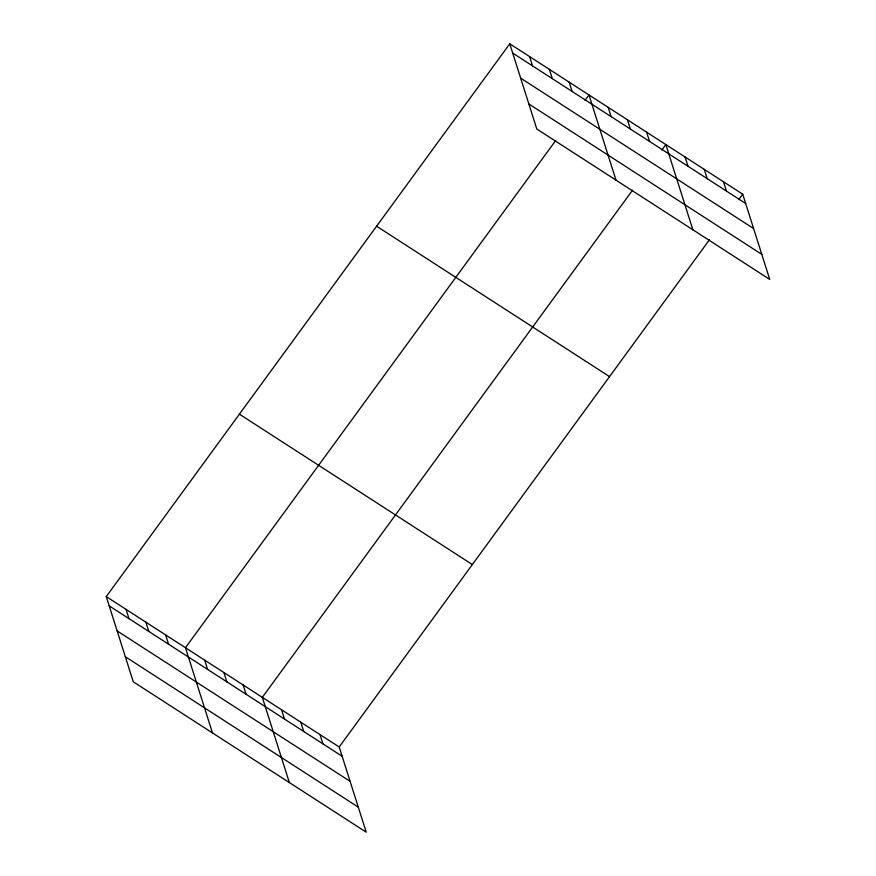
<?xml version="1.0" encoding="UTF-8"?>
<svg xmlns="http://www.w3.org/2000/svg" width="876" height="876" viewBox="0 0 876 876"><rect width="100%" height="100%" fill="white"/><g stroke="black" fill="none" stroke-linecap="round" stroke-linejoin="round"><path stroke-width="1.31" d="M106.259 596.589L339.198 746.987L366.234 832.2L133.283 681.802L106.259 596.589L509.766 43.8L742.717 194.198L769.741 279.411L536.802 129.013L509.766 43.8M555.68 140.543L185.46 647.725L212.485 732.938M585.004 100.368L588.968 94.936L616.003 180.149M632.549 190.169L262.329 697.362L289.365 782.564M661.873 149.993L665.837 144.573L692.872 229.775M339.198 746.987L709.418 239.805M738.753 199.629L742.717 194.198M512.712 53.086L745.662 203.484M520.662 78.139L753.601 228.537M528.852 103.959L761.792 254.358M376.614 226.216L609.554 376.625M239.422 414.173L472.361 564.571M109.204 605.874L342.144 756.273M117.154 630.928L350.093 781.337M125.345 656.748L358.284 807.146M723.499 181.792L726.445 191.077M704.271 169.386L707.228 178.671M685.054 156.979L688.01 166.265M646.619 132.156L649.565 141.452M627.402 119.749L630.348 129.035M608.185 107.343L611.13 116.628M569.17 82.147L572.116 91.443M549.372 69.368L552.318 78.654M529.575 56.579L532.52 65.875M319.981 734.581L322.926 743.866M300.764 722.174L303.709 731.46M281.546 709.768L284.492 719.054M243.112 684.944L246.057 694.241M223.895 672.538L226.84 681.835M204.677 660.132L207.623 669.417M165.663 634.947L168.608 644.232M145.854 622.157L148.8 631.443M126.056 609.378L129.002 618.664"/></g></svg>
